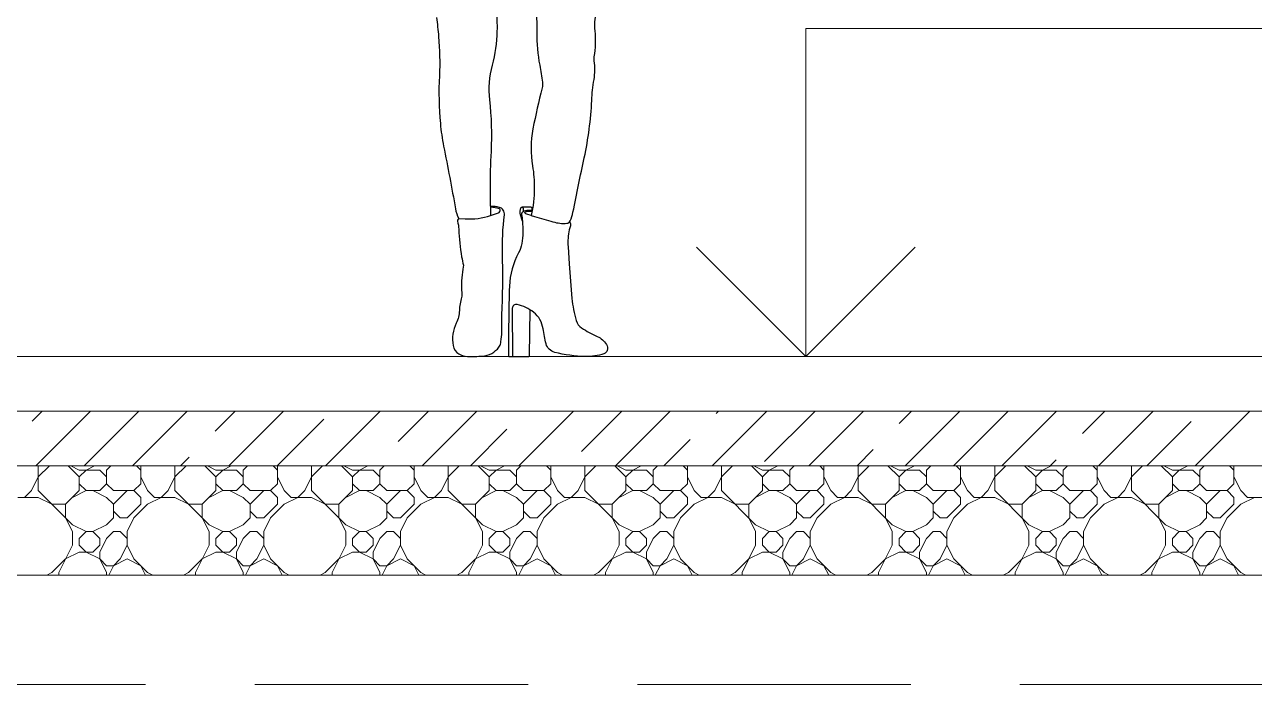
# Model space of a CAD drawing. Header units: millimetres. Extents: x 53645 to 137188, y 78097 to 135533.
# Drawn here: x 92098 to 94348, y 103080 to 104287 of the extents above; entities that cross this region are included whole.
import ezdxf

# ---------------------------------------------------------------- set-up
doc = ezdxf.new("R2010")
doc.units = ezdxf.units.MM
doc.linetypes.add('GOST2.303 4', pattern=[7, 5, -2, 0])
for name, color, linetype, lineweight in [('hatch', 7, 'Continuous', 5), ('mark', 174, 'Continuous', 15), ('Wall2', 5, 'Continuous', 5)]:
    doc.layers.add(name, color=color, linetype=linetype, lineweight=lineweight)

# ---------------------------------------------------------------- blocks, each defined once
blk = doc.blocks.new('girl 37_cad-block.com')
at = {"color": 0}
for points in [[(-152.7, 620.1, -0.011237), (-148.8, 585, -0.034397), (-147.4, 513.5, 0.034338), (-145.6, 425.8, 0.02783), (-139.6, 384.5, -0.006382), (-118, 270.2, 0.074729), (-111.9, 252.1), (-113.1, 251.1, 0.307524), (-114.3, 247.5, -0.060624), (-111.9, 232.6, 0.031899), (-106.6, 182.2, 0.021664), (-103.3, 166.8), (-104.4, 159.7, 0.058409), (-106.3, 116.5, -0.082318), (-107, 108, 0.05258), (-110.7, 83.8, -0.101537), (-116.5, 60.8, 0.152466), (-122.3, 19.8, 0.222698), (-111.7, 4.5, 0.127885), (-96, 0, 0.023665), (-68.5, 0.7, 0.211452), (-38.3, 16.9, 0.125594), (-34.9, 24.7, 0.153761), (-35.1, 26.5), (-34.2, 31.3, 0.051407), (-33, 48.9, -0.020138), (-32.9, 78.9, 0.018402), (-32, 185.7, -0.038936), (-28.3, 258.7, 0.175987), (-30.4, 267.8, 0.20599), (-37.5, 272.6, 0.019549), (-53.6, 275), (-53.8, 306.5, -0.015581), (-52.3, 374.9, 0.04177), (-55.2, 469.6, -0.095629), (-50.3, 532.6, 0.062458), (-41.4, 594.9, 0.023262), (-42.5, 635.7, -0.001029)], [(7.3, 724.8), (17.4, 692, -0.080556), (31, 592.8, 0.056576), (36.3, 532.5, -0.022689), (41.2, 501.4, -0.090787), (40.5, 491, 0.015909), (23.9, 416.4, 0.088454), (23.1, 348.4, -0.043958), (26.2, 307.8, -0.048183), (20.8, 257.5), (26.9, 255.8, -0.000749), (60.5, 246.1, 0.091157), (85.7, 243.5, 0.271148), (91.8, 247.8, 0.059381), (97.1, 264, -0.005012), (117.7, 363.5, 0.042047), (131.4, 468.1, -0.031136), (135.6, 506.4, 0.079107), (136, 540.8, -0.07499), (136.1, 548, 0.061853), (137.5, 595.6, -0.078211), (139.6, 628.7, 0.043201), (144.3, 663.2, -8.546931)], [(-111.9, 252.1), (-100.3, 251.5, 0.089555), (-53.6, 257.8, 0.005082), (-39.4, 262.5, 0.397991), (-36.3, 268.4, 0.23179), (-37.5, 270, 0.149043), (-37.5, 270, 0.079208), (-53.6, 272.8, 5.690666)], [(4.5, 247.3), (1.3, 259, -0.155094), (1.9, 271.9, -0.343114), (4.6, 273.5), (19.3, 273.6, -0.379574), (21.9, 271.3, -0.056743), (22, 267, -1.412093)], [(6.8, 265), (6.8, 268.9, 0.249383), (5.2, 272, 0.408), (2.6, 271.5, 0.708159)], [(22.6, 267), (15.3, 266.9, 0.116239), (5.8, 264.5, 0.313029), (3.1, 259.5, -0.005342), (4.5, 247.3, -0.063403), (3.4, 206.3, -0.087671), (-2.4, 189.5, 0.116765), (-19.3, 128.7, 0.006522), (-20.9, 1.4, 0.251625), (-20.1, 0), (-16.6, 0), (16.6, 0, 0.335935), (17.8, 1.5), (18.6, 85.2)], [(20.8, 257.5), (12.4, 259.9, -0.178985), (9.3, 262.2, -0.450272), (9.9, 264.4, -0.090611), (14.3, 265.6, -0.034695), (22.4, 265.9, -2.601676)], [(91, 246.4), (92, 244.5, -0.221087), (92.4, 239, 0.043446), (90.2, 231.8, 0.067355), (88.1, 200.6, 0), (90.2, 169.1, 0.006658), (95.2, 106, 0.049713), (103.1, 65.5, 0.173419), (112.8, 52.3, 0.044739), (141.6, 36.5, -0.151871), (158.3, 22, -0.21566), (159.7, 11, -0.242433), (153.8, 5, -0.088065), (119.5, -0.2, -0.053758), (63.8, 7.4, -0.274432), (47.9, 23, -0.029944), (42.4, 50.6, 0.193944), (25.2, 80.6, 0.112932), (-5.2, 95, 0.477132), (-14, 88), (-13.6, -0.1)]]:
    blk.add_lwpolyline(points, format="xyb", dxfattribs=at)
blk.add_lwpolyline([(-53.6, 275), (-53.6, 257.8)], dxfattribs=at)

msp = doc.modelspace()

# ---------------------------------------------------------------- linework, layer by layer
at = {"layer": 'hatch', "color": 251, "ltscale": 100}
msp.add_lwpolyline([(91368.8, 103679.9), (100018.8, 103679.9), (100018.8, 103579.9), (91368.8, 103579.9)], close=True, dxfattribs=at)
for points in [[(91368.8, 103579.9), (100018.8, 103579.9)], [(91368.8, 103479.9), (96418.8, 103479.9)], [(96418.8, 103479.9), (91368.8, 103479.9)]]:
    msp.add_lwpolyline(points, dxfattribs=at)
at = {"layer": 'hatch', "color": 251, "lineweight": 0, "ltscale": 100}
for points in [[(92111.3, 103561.6), (92129.6, 103579.9)], [(92118, 103479.9), (92218, 103579.9)], [(92206.4, 103479.9), (92306.4, 103579.9)], [(92294.8, 103479.9), (92394.8, 103579.9)], [(92446.3, 103543), (92483.2, 103579.9)], [(92471.6, 103479.9), (92571.6, 103579.9)], [(92648.4, 103479.9), (92748.4, 103579.9)], [(92781.3, 103524.5), (92836.7, 103579.9)], [(92825.1, 103479.9), (92925.1, 103579.9)], [(93001.9, 103479.9), (93101.9, 103579.9)], [(93116.3, 103505.9), (93190.3, 103579.9)], [(93178.7, 103479.9), (93278.7, 103579.9)], [(93355.5, 103479.9), (93455.5, 103579.9)], [(93362.9, 103575.7), (93367.1, 103579.9)], [(93451.3, 103487.4), (93543.9, 103579.9)], [(93532.2, 103479.9), (93632.2, 103579.9)], [(93697.9, 103557.2), (93720.6, 103579.9)], [(93709, 103479.9), (93809, 103579.9)], [(93797.4, 103479.9), (93896.7, 103579.3)], [(93885.8, 103479.9), (93985.8, 103579.9)], [(94032.9, 103538.6), (94074.2, 103579.9)], [(94062.6, 103479.9), (94162.6, 103579.9)], [(94239.3, 103479.9), (94339.3, 103579.9)], [(92560, 103479.9), (92645.2, 103565.1)], [(92913.5, 103479.9), (92980.2, 103546.6)], [(94151, 103479.9), (94231.7, 103560.7)], [(93267.1, 103479.9), (93315.1, 103528)], [(93620.6, 103479.9), (93650.1, 103509.5)], [(92383.2, 103479.9), (92398.6, 103495.3)], [(93974.2, 103479.9), (93985.1, 103490.9)]]:
    msp.add_lwpolyline(points, dxfattribs=at)
at = {"layer": 'hatch', "color": 251, "lineweight": 15, "ltscale": 100}
for points in [[(92122.7, 103434.6), (92122.7, 103479.9)], [(92122.7, 103459.6), (92143, 103479.9)], [(92197.7, 103459.6), (92177.3, 103479.9)], [(92197.7, 103472.1), (92182, 103479.9)], [(92210.2, 103472.1), (92225.8, 103479.9)], [(92247.7, 103472.1), (92255.5, 103479.9)], [(92310.2, 103472.1), (92302.3, 103479.9)], [(92310.2, 103447.1), (92310.2, 103479.9)], [(92372.7, 103434.6), (92372.7, 103479.9)], [(92372.7, 103459.6), (92393, 103479.9)], [(92447.7, 103459.6), (92427.3, 103479.9)], [(92447.7, 103472.1), (92432, 103479.9)], [(92460.2, 103472.1), (92475.8, 103479.9)], [(92497.7, 103472.1), (92505.5, 103479.9)], [(92560.2, 103472.1), (92552.3, 103479.9)], [(92560.2, 103447.1), (92560.2, 103479.9)], [(92622.7, 103434.6), (92622.7, 103479.9)], [(92622.7, 103459.6), (92643, 103479.9)], [(92697.7, 103459.6), (92677.3, 103479.9)], [(92697.7, 103472.1), (92682, 103479.9)], [(92710.2, 103472.1), (92725.8, 103479.9)], [(92747.7, 103472.1), (92755.5, 103479.9)], [(92810.2, 103472.1), (92802.3, 103479.9)], [(92810.2, 103447.1), (92810.2, 103479.9)], [(92872.7, 103434.6), (92872.7, 103479.9)], [(92872.7, 103459.6), (92893, 103479.9)], [(92947.7, 103459.6), (92927.3, 103479.9)], [(92947.7, 103472.1), (92932, 103479.9)], [(92960.2, 103472.1), (92975.8, 103479.9)], [(92997.7, 103472.1), (93005.5, 103479.9)], [(93060.2, 103472.1), (93052.3, 103479.9)], [(93060.2, 103447.1), (93060.2, 103479.9)], [(93122.7, 103434.6), (93122.7, 103479.9)], [(93122.7, 103459.6), (93143, 103479.9)], [(93197.7, 103459.6), (93177.3, 103479.9)], [(93197.7, 103472.1), (93182, 103479.9)], [(93210.2, 103472.1), (93225.8, 103479.9)], [(93247.7, 103472.1), (93255.5, 103479.9)], [(93310.2, 103472.1), (93302.3, 103479.9)], [(93310.2, 103447.1), (93310.2, 103479.9)], [(93372.7, 103434.6), (93372.7, 103479.9)], [(93372.7, 103459.6), (93393, 103479.9)], [(93447.7, 103459.6), (93427.3, 103479.9)], [(93447.7, 103472.1), (93432, 103479.9)], [(93460.2, 103472.1), (93475.8, 103479.9)], [(93497.7, 103472.1), (93505.5, 103479.9)], [(93560.2, 103472.1), (93552.3, 103479.9)], [(93560.2, 103447.1), (93560.2, 103479.9)], [(93622.7, 103434.6), (93622.7, 103479.9)], [(93622.7, 103459.6), (93643, 103479.9)], [(93697.7, 103459.6), (93677.3, 103479.9)], [(93697.7, 103472.1), (93682, 103479.9)], [(93710.2, 103472.1), (93725.8, 103479.9)], [(93747.7, 103472.1), (93755.5, 103479.9)], [(93810.2, 103472.1), (93802.3, 103479.9)], [(93810.2, 103447.1), (93810.2, 103479.9)], [(93872.7, 103434.6), (93872.7, 103479.9)], [(93872.7, 103459.6), (93893, 103479.9)], [(93947.7, 103459.6), (93927.3, 103479.9)], [(93947.7, 103472.1), (93932, 103479.9)], [(93960.2, 103472.1), (93975.8, 103479.9)], [(93997.7, 103472.1), (94005.5, 103479.9)], [(94060.2, 103472.1), (94052.3, 103479.9)], [(94060.2, 103447.1), (94060.2, 103479.9)], [(94122.7, 103434.6), (94122.7, 103479.9)], [(94122.7, 103459.6), (94143, 103479.9)], [(94197.7, 103459.6), (94177.3, 103479.9)], [(94197.7, 103472.1), (94182, 103479.9)], [(94210.2, 103472.1), (94225.8, 103479.9)], [(94247.7, 103472.1), (94255.5, 103479.9)], [(94310.2, 103472.1), (94302.3, 103479.9)], [(94310.2, 103447.1), (94310.2, 103479.9)], [(92110.2, 103434.6), (92122.7, 103459.6)], [(92197.7, 103472.1), (92235.2, 103472.1)], [(92197.7, 103459.6), (92210.2, 103472.1)], [(92197.7, 103434.6), (92197.7, 103459.6)], [(92247.7, 103459.6), (92235.2, 103472.1)], [(92247.7, 103447.1), (92247.7, 103472.1)], [(92322.7, 103434.6), (92310.2, 103459.6)], [(92360.2, 103434.6), (92372.7, 103459.6)], [(92447.7, 103472.1), (92485.2, 103472.1)], [(92447.7, 103459.6), (92460.2, 103472.1)], [(92447.7, 103434.6), (92447.7, 103459.6)], [(92497.7, 103459.6), (92485.2, 103472.1)], [(92497.7, 103447.1), (92497.7, 103472.1)], [(92572.7, 103434.6), (92560.2, 103459.6)], [(92610.2, 103434.6), (92622.7, 103459.6)], [(92697.7, 103472.1), (92735.2, 103472.1)], [(92697.7, 103459.6), (92710.2, 103472.1)], [(92697.7, 103434.6), (92697.7, 103459.6)], [(92747.7, 103459.6), (92735.2, 103472.1)], [(92747.7, 103447.1), (92747.7, 103472.1)], [(92822.7, 103434.6), (92810.2, 103459.6)], [(92860.2, 103434.6), (92872.7, 103459.6)], [(92947.7, 103472.1), (92985.2, 103472.1)], [(92947.7, 103459.6), (92960.2, 103472.1)], [(92947.7, 103434.6), (92947.7, 103459.6)], [(92997.7, 103459.6), (92985.2, 103472.1)], [(92997.7, 103447.1), (92997.7, 103472.1)], [(93072.7, 103434.6), (93060.2, 103459.6)], [(93110.2, 103434.6), (93122.7, 103459.6)], [(93197.7, 103472.1), (93235.2, 103472.1)], [(93197.7, 103459.6), (93210.2, 103472.1)], [(93197.7, 103434.6), (93197.7, 103459.6)], [(93247.7, 103459.6), (93235.2, 103472.1)], [(93247.7, 103447.1), (93247.7, 103472.1)], [(93322.7, 103434.6), (93310.2, 103459.6)], [(93360.2, 103434.6), (93372.7, 103459.6)], [(93447.7, 103472.1), (93485.2, 103472.1)], [(93447.7, 103459.6), (93460.2, 103472.1)], [(93447.7, 103434.6), (93447.7, 103459.6)], [(93497.7, 103459.6), (93485.2, 103472.1)], [(93497.7, 103447.1), (93497.7, 103472.1)], [(93572.7, 103434.6), (93560.2, 103459.6)], [(93610.2, 103434.6), (93622.7, 103459.6)], [(93697.7, 103472.1), (93735.2, 103472.1)], [(93697.7, 103459.6), (93710.2, 103472.1)], [(93697.7, 103434.6), (93697.7, 103459.6)], [(93747.7, 103459.6), (93735.2, 103472.1)], [(93747.7, 103447.1), (93747.7, 103472.1)], [(93822.7, 103434.6), (93810.2, 103459.6)], [(93860.2, 103434.6), (93872.7, 103459.6)], [(93947.7, 103472.1), (93985.2, 103472.1)], [(93947.7, 103459.6), (93960.2, 103472.1)], [(93947.7, 103434.6), (93947.7, 103459.6)], [(93997.7, 103459.6), (93985.2, 103472.1)], [(93997.7, 103447.1), (93997.7, 103472.1)], [(94072.7, 103434.6), (94060.2, 103459.6)], [(94110.2, 103434.6), (94122.7, 103459.6)], [(94197.7, 103472.1), (94235.2, 103472.1)], [(94197.7, 103459.6), (94210.2, 103472.1)], [(94197.7, 103434.6), (94197.7, 103459.6)], [(94247.7, 103459.6), (94235.2, 103472.1)], [(94247.7, 103447.1), (94247.7, 103472.1)], [(94322.7, 103434.6), (94310.2, 103459.6)], [(92097.7, 103422.1), (92110.2, 103434.6)], [(92185.2, 103372.1), (92122.7, 103434.6)], [(92172.7, 103409.6), (92197.7, 103434.6)], [(92185.2, 103422.1), (92210.2, 103434.6)], [(92210.2, 103434.6), (92197.7, 103447.1)], [(92210.2, 103434.6), (92235.2, 103434.6)], [(92247.7, 103422.1), (92222.7, 103434.6)], [(92235.2, 103434.6), (92247.7, 103447.1)], [(92260.2, 103434.6), (92247.7, 103447.1)], [(92260.2, 103434.6), (92297.7, 103434.6)], [(92260.2, 103409.6), (92285.2, 103434.6)], [(92297.7, 103434.6), (92310.2, 103447.1)], [(92310.2, 103422.1), (92297.7, 103434.6)], [(92335.2, 103422.1), (92322.7, 103434.6)], [(92347.7, 103422.1), (92360.2, 103434.6)], [(92435.2, 103372.1), (92372.7, 103434.6)], [(92422.7, 103409.6), (92447.7, 103434.6)], [(92435.2, 103422.1), (92460.2, 103434.6)], [(92460.2, 103434.6), (92447.7, 103447.1)], [(92460.2, 103434.6), (92485.2, 103434.6)], [(92497.7, 103422.1), (92472.7, 103434.6)], [(92485.2, 103434.6), (92497.7, 103447.1)], [(92510.2, 103434.6), (92497.7, 103447.1)], [(92510.2, 103434.6), (92547.7, 103434.6)], [(92510.2, 103409.6), (92535.2, 103434.6)], [(92547.7, 103434.6), (92560.2, 103447.1)], [(92560.2, 103422.1), (92547.7, 103434.6)], [(92585.2, 103422.1), (92572.7, 103434.6)], [(92597.7, 103422.1), (92610.2, 103434.6)], [(92685.2, 103372.1), (92622.7, 103434.6)], [(92672.7, 103409.6), (92697.7, 103434.6)], [(92685.2, 103422.1), (92710.2, 103434.6)], [(92710.2, 103434.6), (92697.7, 103447.1)], [(92710.2, 103434.6), (92735.2, 103434.6)], [(92747.7, 103422.1), (92722.7, 103434.6)], [(92735.2, 103434.6), (92747.7, 103447.1)], [(92760.2, 103434.6), (92747.7, 103447.1)], [(92760.2, 103434.6), (92797.7, 103434.6)], [(92760.2, 103409.6), (92785.2, 103434.6)], [(92797.7, 103434.6), (92810.2, 103447.1)], [(92810.2, 103422.1), (92797.7, 103434.6)], [(92835.2, 103422.1), (92822.7, 103434.6)], [(92847.7, 103422.1), (92860.2, 103434.6)], [(92935.2, 103372.1), (92872.7, 103434.6)], [(92922.7, 103409.6), (92947.7, 103434.6)], [(92935.2, 103422.1), (92960.2, 103434.6)], [(92960.2, 103434.6), (92947.7, 103447.1)], [(92960.2, 103434.6), (92985.2, 103434.6)], [(92997.7, 103422.1), (92972.7, 103434.6)], [(92985.2, 103434.6), (92997.7, 103447.1)], [(93010.2, 103434.6), (92997.7, 103447.1)], [(93010.2, 103434.6), (93047.7, 103434.6)], [(93010.2, 103409.6), (93035.2, 103434.6)], [(93047.7, 103434.6), (93060.2, 103447.1)], [(93060.2, 103422.1), (93047.7, 103434.6)], [(93085.2, 103422.1), (93072.7, 103434.6)], [(93097.7, 103422.1), (93110.2, 103434.6)], [(93185.2, 103372.1), (93122.7, 103434.6)], [(93172.7, 103409.6), (93197.7, 103434.6)], [(93185.2, 103422.1), (93210.2, 103434.6)], [(93210.2, 103434.6), (93197.7, 103447.1)], [(93210.2, 103434.6), (93235.2, 103434.6)], [(93247.7, 103422.1), (93222.7, 103434.6)], [(93235.2, 103434.6), (93247.7, 103447.1)], [(93260.2, 103434.6), (93247.7, 103447.1)], [(93260.2, 103434.6), (93297.7, 103434.6)], [(93260.2, 103409.6), (93285.2, 103434.6)], [(93297.7, 103434.6), (93310.2, 103447.1)], [(93310.2, 103422.1), (93297.7, 103434.6)], [(93335.2, 103422.1), (93322.7, 103434.6)], [(93347.7, 103422.1), (93360.2, 103434.6)], [(93435.2, 103372.1), (93372.7, 103434.6)], [(93422.7, 103409.6), (93447.7, 103434.6)], [(93435.2, 103422.1), (93460.2, 103434.6)], [(93460.2, 103434.6), (93447.7, 103447.1)], [(93460.2, 103434.6), (93485.2, 103434.6)], [(93497.7, 103422.1), (93472.7, 103434.6)], [(93485.2, 103434.6), (93497.7, 103447.1)], [(93510.2, 103434.6), (93497.7, 103447.1)], [(93510.2, 103434.6), (93547.7, 103434.6)], [(93510.2, 103409.6), (93535.2, 103434.6)], [(93547.7, 103434.6), (93560.2, 103447.1)], [(93560.2, 103422.1), (93547.7, 103434.6)], [(93585.2, 103422.1), (93572.7, 103434.6)], [(93597.7, 103422.1), (93610.2, 103434.6)], [(93685.2, 103372.1), (93622.7, 103434.6)], [(93672.7, 103409.6), (93697.7, 103434.6)], [(93685.2, 103422.1), (93710.2, 103434.6)], [(93710.2, 103434.6), (93697.7, 103447.1)], [(93710.2, 103434.6), (93735.2, 103434.6)], [(93747.7, 103422.1), (93722.7, 103434.6)], [(93735.2, 103434.6), (93747.7, 103447.1)], [(93760.2, 103434.6), (93747.7, 103447.1)], [(93760.2, 103434.6), (93797.7, 103434.6)], [(93760.2, 103409.6), (93785.2, 103434.6)], [(93797.7, 103434.6), (93810.2, 103447.1)], [(93810.2, 103422.1), (93797.7, 103434.6)], [(93835.2, 103422.1), (93822.7, 103434.6)], [(93847.7, 103422.1), (93860.2, 103434.6)], [(93935.2, 103372.1), (93872.7, 103434.6)], [(93922.7, 103409.6), (93947.7, 103434.6)], [(93935.2, 103422.1), (93960.2, 103434.6)], [(93960.2, 103434.6), (93947.7, 103447.1)], [(93960.2, 103434.6), (93985.2, 103434.6)], [(93997.7, 103422.1), (93972.7, 103434.6)], [(93985.2, 103434.6), (93997.7, 103447.1)], [(94010.2, 103434.6), (93997.7, 103447.1)], [(94010.2, 103434.6), (94047.7, 103434.6)], [(94010.2, 103409.6), (94035.2, 103434.6)], [(94047.7, 103434.6), (94060.2, 103447.1)], [(94060.2, 103422.1), (94047.7, 103434.6)], [(94085.2, 103422.1), (94072.7, 103434.6)], [(94097.7, 103422.1), (94110.2, 103434.6)], [(94185.2, 103372.1), (94122.7, 103434.6)], [(94172.7, 103409.6), (94197.7, 103434.6)], [(94185.2, 103422.1), (94210.2, 103434.6)], [(94210.2, 103434.6), (94197.7, 103447.1)], [(94210.2, 103434.6), (94235.2, 103434.6)], [(94247.7, 103422.1), (94222.7, 103434.6)], [(94235.2, 103434.6), (94247.7, 103447.1)], [(94260.2, 103434.6), (94247.7, 103447.1)], [(94260.2, 103434.6), (94297.7, 103434.6)], [(94260.2, 103409.6), (94285.2, 103434.6)], [(94297.7, 103434.6), (94310.2, 103447.1)], [(94310.2, 103422.1), (94297.7, 103434.6)], [(94335.2, 103422.1), (94322.7, 103434.6)], [(92085.2, 103422.1), (92122.7, 103422.1)], [(92147.7, 103409.6), (92122.7, 103422.1)], [(92260.2, 103409.6), (92247.7, 103422.1)], [(92310.2, 103409.6), (92310.2, 103422.1)], [(92322.7, 103409.6), (92347.7, 103422.1)], [(92335.2, 103422.1), (92372.7, 103422.1)], [(92397.7, 103409.6), (92372.7, 103422.1)], [(92510.2, 103409.6), (92497.7, 103422.1)], [(92560.2, 103409.6), (92560.2, 103422.1)], [(92572.7, 103409.6), (92597.7, 103422.1)], [(92585.2, 103422.1), (92622.7, 103422.1)], [(92647.7, 103409.6), (92622.7, 103422.1)], [(92760.2, 103409.6), (92747.7, 103422.1)], [(92810.2, 103409.6), (92810.2, 103422.1)], [(92822.7, 103409.6), (92847.7, 103422.1)], [(92835.2, 103422.1), (92872.7, 103422.1)], [(92897.7, 103409.6), (92872.7, 103422.1)], [(93010.2, 103409.6), (92997.7, 103422.1)], [(93060.2, 103409.6), (93060.2, 103422.1)], [(93072.7, 103409.6), (93097.7, 103422.1)], [(93085.2, 103422.1), (93122.7, 103422.1)], [(93147.7, 103409.6), (93122.7, 103422.1)], [(93260.2, 103409.6), (93247.7, 103422.1)], [(93310.2, 103409.6), (93310.2, 103422.1)], [(93322.7, 103409.6), (93347.7, 103422.1)], [(93335.2, 103422.1), (93372.7, 103422.1)], [(93397.7, 103409.6), (93372.7, 103422.1)], [(93510.2, 103409.6), (93497.7, 103422.1)], [(93560.2, 103409.6), (93560.2, 103422.1)], [(93572.7, 103409.6), (93597.7, 103422.1)], [(93585.2, 103422.1), (93622.7, 103422.1)], [(93647.7, 103409.6), (93622.7, 103422.1)], [(93760.2, 103409.6), (93747.7, 103422.1)], [(93810.2, 103409.6), (93810.2, 103422.1)], [(93822.7, 103409.6), (93847.7, 103422.1)], [(93835.2, 103422.1), (93872.7, 103422.1)], [(93897.7, 103409.6), (93872.7, 103422.1)], [(94010.2, 103409.6), (93997.7, 103422.1)], [(94060.2, 103409.6), (94060.2, 103422.1)], [(94072.7, 103409.6), (94097.7, 103422.1)], [(94085.2, 103422.1), (94122.7, 103422.1)], [(94147.7, 103409.6), (94122.7, 103422.1)], [(94260.2, 103409.6), (94247.7, 103422.1)], [(94310.2, 103409.6), (94310.2, 103422.1)], [(94322.7, 103409.6), (94347.7, 103422.1)], [(94335.2, 103422.1), (94372.7, 103422.1)], [(92147.7, 103409.6), (92172.7, 103409.6)], [(92172.7, 103384.6), (92172.7, 103409.6)], [(92260.2, 103384.6), (92260.2, 103409.6)], [(92272.7, 103384.6), (92260.2, 103397.1)], [(92285.2, 103384.6), (92310.2, 103409.6)], [(92297.7, 103384.6), (92322.7, 103409.6)], [(92397.7, 103409.6), (92422.7, 103409.6)], [(92422.7, 103384.6), (92422.7, 103409.6)], [(92510.2, 103384.6), (92510.2, 103409.6)], [(92522.7, 103384.6), (92510.2, 103397.1)], [(92535.2, 103384.6), (92560.2, 103409.6)], [(92547.7, 103384.6), (92572.7, 103409.6)], [(92647.7, 103409.6), (92672.7, 103409.6)], [(92672.7, 103384.6), (92672.7, 103409.6)], [(92760.2, 103384.6), (92760.2, 103409.6)], [(92772.7, 103384.6), (92760.2, 103397.1)], [(92785.2, 103384.6), (92810.2, 103409.6)], [(92797.7, 103384.6), (92822.7, 103409.6)], [(92897.7, 103409.6), (92922.7, 103409.6)], [(92922.7, 103384.6), (92922.7, 103409.6)], [(93010.2, 103384.6), (93010.2, 103409.6)], [(93022.7, 103384.6), (93010.2, 103397.1)], [(93035.2, 103384.6), (93060.2, 103409.6)], [(93047.7, 103384.6), (93072.7, 103409.6)], [(93147.7, 103409.6), (93172.7, 103409.6)], [(93172.7, 103384.6), (93172.7, 103409.6)], [(93260.2, 103384.6), (93260.2, 103409.6)], [(93272.7, 103384.6), (93260.2, 103397.1)], [(93285.2, 103384.6), (93310.2, 103409.6)], [(93297.7, 103384.6), (93322.7, 103409.6)], [(93397.7, 103409.6), (93422.7, 103409.6)], [(93422.7, 103384.6), (93422.7, 103409.6)], [(93510.2, 103384.6), (93510.2, 103409.6)], [(93522.7, 103384.6), (93510.2, 103397.1)], [(93535.2, 103384.6), (93560.2, 103409.6)], [(93547.7, 103384.6), (93572.7, 103409.6)], [(93647.7, 103409.6), (93672.7, 103409.6)], [(93672.7, 103384.6), (93672.7, 103409.6)], [(93760.2, 103384.6), (93760.2, 103409.6)], [(93772.7, 103384.6), (93760.2, 103397.1)], [(93785.2, 103384.6), (93810.2, 103409.6)], [(93797.7, 103384.6), (93822.7, 103409.6)], [(93897.7, 103409.6), (93922.7, 103409.6)], [(93922.7, 103384.6), (93922.7, 103409.6)], [(94010.2, 103384.6), (94010.2, 103409.6)], [(94022.7, 103384.6), (94010.2, 103397.1)], [(94035.2, 103384.6), (94060.2, 103409.6)], [(94047.7, 103384.6), (94072.7, 103409.6)], [(94147.7, 103409.6), (94172.7, 103409.6)], [(94172.7, 103384.6), (94172.7, 103409.6)], [(94260.2, 103384.6), (94260.2, 103409.6)], [(94272.7, 103384.6), (94260.2, 103397.1)], [(94285.2, 103384.6), (94310.2, 103409.6)], [(94297.7, 103384.6), (94322.7, 103409.6)], [(92185.2, 103359.6), (92172.7, 103384.6)], [(92210.2, 103359.6), (92185.2, 103372.1)], [(92222.7, 103359.6), (92247.7, 103372.1)], [(92247.7, 103372.1), (92260.2, 103384.6)], [(92272.7, 103384.6), (92285.2, 103384.6)], [(92297.7, 103384.6), (92285.2, 103359.6)], [(92435.2, 103359.6), (92422.7, 103384.6)], [(92460.2, 103359.6), (92435.2, 103372.1)], [(92472.7, 103359.6), (92497.7, 103372.1)], [(92497.7, 103372.1), (92510.2, 103384.6)], [(92522.7, 103384.6), (92535.2, 103384.6)], [(92547.7, 103384.6), (92535.2, 103359.6)], [(92685.2, 103359.6), (92672.7, 103384.6)], [(92710.2, 103359.6), (92685.2, 103372.1)], [(92722.7, 103359.6), (92747.7, 103372.1)], [(92747.7, 103372.1), (92760.2, 103384.6)], [(92772.7, 103384.6), (92785.2, 103384.6)], [(92797.7, 103384.6), (92785.2, 103359.6)], [(92935.2, 103359.6), (92922.7, 103384.6)], [(92960.2, 103359.6), (92935.2, 103372.1)], [(92972.7, 103359.6), (92997.7, 103372.1)], [(92997.7, 103372.1), (93010.2, 103384.6)], [(93022.7, 103384.6), (93035.2, 103384.6)], [(93047.7, 103384.6), (93035.2, 103359.6)], [(93185.2, 103359.6), (93172.7, 103384.6)], [(93210.2, 103359.6), (93185.2, 103372.1)], [(93222.7, 103359.6), (93247.7, 103372.1)], [(93247.7, 103372.1), (93260.2, 103384.6)], [(93272.7, 103384.6), (93285.2, 103384.6)], [(93297.7, 103384.6), (93285.2, 103359.6)], [(93435.2, 103359.6), (93422.7, 103384.6)], [(93460.2, 103359.6), (93435.2, 103372.1)], [(93472.7, 103359.6), (93497.7, 103372.1)], [(93497.7, 103372.1), (93510.2, 103384.6)], [(93522.7, 103384.6), (93535.2, 103384.6)], [(93547.7, 103384.6), (93535.2, 103359.6)], [(93685.2, 103359.6), (93672.7, 103384.6)], [(93710.2, 103359.6), (93685.2, 103372.1)], [(93722.7, 103359.6), (93747.7, 103372.1)], [(93747.7, 103372.1), (93760.2, 103384.6)], [(93772.7, 103384.6), (93785.2, 103384.6)], [(93797.7, 103384.6), (93785.2, 103359.6)], [(93935.2, 103359.6), (93922.7, 103384.6)], [(93960.2, 103359.6), (93935.2, 103372.1)], [(93972.7, 103359.6), (93997.7, 103372.1)], [(93997.7, 103372.1), (94010.2, 103384.6)], [(94022.7, 103384.6), (94035.2, 103384.6)], [(94047.7, 103384.6), (94035.2, 103359.6)], [(94185.2, 103359.6), (94172.7, 103384.6)], [(94210.2, 103359.6), (94185.2, 103372.1)], [(94222.7, 103359.6), (94247.7, 103372.1)], [(94247.7, 103372.1), (94260.2, 103384.6)], [(94272.7, 103384.6), (94285.2, 103384.6)], [(94297.7, 103384.6), (94285.2, 103359.6)], [(92185.2, 103334.6), (92185.2, 103359.6)], [(92197.7, 103347.1), (92210.2, 103359.6)], [(92197.7, 103334.6), (92197.7, 103347.1)], [(92210.2, 103359.6), (92222.7, 103359.6)], [(92235.2, 103347.1), (92222.7, 103359.6)], [(92235.2, 103334.6), (92235.2, 103347.1)], [(92235.2, 103322.1), (92247.7, 103347.1)], [(92247.7, 103347.1), (92260.2, 103359.6)], [(92260.2, 103359.6), (92272.7, 103359.6)], [(92285.2, 103347.1), (92272.7, 103359.6)], [(92285.2, 103334.6), (92285.2, 103359.6)], [(92435.2, 103334.6), (92435.2, 103359.6)], [(92447.7, 103347.1), (92460.2, 103359.6)], [(92447.7, 103334.6), (92447.7, 103347.1)], [(92460.2, 103359.6), (92472.7, 103359.6)], [(92485.2, 103347.1), (92472.7, 103359.6)], [(92485.2, 103334.6), (92485.2, 103347.1)], [(92485.2, 103322.1), (92497.7, 103347.1)], [(92497.7, 103347.1), (92510.2, 103359.6)], [(92510.2, 103359.6), (92522.7, 103359.6)], [(92535.2, 103347.1), (92522.7, 103359.6)], [(92535.2, 103334.6), (92535.2, 103359.6)], [(92685.2, 103334.6), (92685.2, 103359.6)], [(92697.7, 103347.1), (92710.2, 103359.6)], [(92697.7, 103334.6), (92697.7, 103347.1)], [(92710.2, 103359.6), (92722.7, 103359.6)], [(92735.2, 103347.1), (92722.7, 103359.6)], [(92735.2, 103334.6), (92735.2, 103347.1)], [(92735.2, 103322.1), (92747.7, 103347.1)], [(92747.7, 103347.1), (92760.2, 103359.6)], [(92760.2, 103359.6), (92772.7, 103359.6)], [(92785.2, 103347.1), (92772.7, 103359.6)], [(92785.2, 103334.6), (92785.2, 103359.6)], [(92935.2, 103334.6), (92935.2, 103359.6)], [(92947.7, 103347.1), (92960.2, 103359.6)], [(92947.7, 103334.6), (92947.7, 103347.1)], [(92960.2, 103359.6), (92972.7, 103359.6)], [(92985.2, 103347.1), (92972.7, 103359.6)], [(92985.2, 103334.6), (92985.2, 103347.1)], [(92985.2, 103322.1), (92997.7, 103347.1)], [(92997.7, 103347.1), (93010.2, 103359.6)], [(93010.2, 103359.6), (93022.7, 103359.6)], [(93035.2, 103347.1), (93022.7, 103359.6)], [(93035.2, 103334.6), (93035.2, 103359.6)], [(93185.2, 103334.6), (93185.2, 103359.6)], [(93197.7, 103347.1), (93210.2, 103359.6)], [(93197.7, 103334.6), (93197.7, 103347.1)], [(93210.2, 103359.6), (93222.7, 103359.6)], [(93235.2, 103347.1), (93222.7, 103359.6)], [(93235.2, 103334.6), (93235.2, 103347.1)], [(93235.2, 103322.1), (93247.7, 103347.1)], [(93247.7, 103347.1), (93260.2, 103359.6)], [(93260.2, 103359.6), (93272.7, 103359.6)], [(93285.2, 103347.1), (93272.7, 103359.6)], [(93285.2, 103334.6), (93285.2, 103359.6)], [(93435.2, 103334.6), (93435.2, 103359.6)], [(93447.7, 103347.1), (93460.2, 103359.6)], [(93447.7, 103334.6), (93447.7, 103347.1)], [(93460.2, 103359.6), (93472.7, 103359.6)], [(93485.2, 103347.1), (93472.7, 103359.6)], [(93485.2, 103334.6), (93485.2, 103347.1)], [(93485.2, 103322.1), (93497.7, 103347.1)], [(93497.7, 103347.1), (93510.2, 103359.6)], [(93510.2, 103359.6), (93522.7, 103359.6)], [(93535.2, 103347.1), (93522.7, 103359.6)], [(93535.2, 103334.6), (93535.2, 103359.6)], [(93685.2, 103334.6), (93685.2, 103359.6)], [(93697.7, 103347.1), (93710.2, 103359.6)], [(93697.7, 103334.6), (93697.7, 103347.1)], [(93710.2, 103359.6), (93722.7, 103359.6)], [(93735.2, 103347.1), (93722.7, 103359.6)], [(93735.2, 103334.6), (93735.2, 103347.1)], [(93735.2, 103322.1), (93747.7, 103347.1)], [(93747.7, 103347.1), (93760.2, 103359.6)], [(93760.2, 103359.6), (93772.7, 103359.6)], [(93785.2, 103347.1), (93772.7, 103359.6)], [(93785.2, 103334.6), (93785.2, 103359.6)], [(93935.2, 103334.6), (93935.2, 103359.6)], [(93947.7, 103347.1), (93960.2, 103359.6)], [(93947.7, 103334.6), (93947.7, 103347.1)], [(93960.2, 103359.6), (93972.7, 103359.6)], [(93985.2, 103347.1), (93972.7, 103359.6)], [(93985.2, 103334.6), (93985.2, 103347.1)], [(93985.2, 103322.1), (93997.7, 103347.1)], [(93997.7, 103347.1), (94010.2, 103359.6)], [(94010.2, 103359.6), (94022.7, 103359.6)], [(94035.2, 103347.1), (94022.7, 103359.6)], [(94035.2, 103334.6), (94035.2, 103359.6)], [(94185.2, 103334.6), (94185.2, 103359.6)], [(94197.7, 103347.1), (94210.2, 103359.6)], [(94197.7, 103334.6), (94197.7, 103347.1)], [(94210.2, 103359.6), (94222.7, 103359.6)], [(94235.2, 103347.1), (94222.7, 103359.6)], [(94235.2, 103334.6), (94235.2, 103347.1)], [(94235.2, 103322.1), (94247.7, 103347.1)], [(94247.7, 103347.1), (94260.2, 103359.6)], [(94260.2, 103359.6), (94272.7, 103359.6)], [(94285.2, 103347.1), (94272.7, 103359.6)], [(94285.2, 103334.6), (94285.2, 103359.6)], [(92160.2, 103284.6), (92185.2, 103334.6)], [(92172.7, 103309.6), (92197.7, 103322.1)], [(92210.2, 103322.1), (92197.7, 103334.6)], [(92197.7, 103322.1), (92222.7, 103322.1)], [(92235.2, 103309.6), (92210.2, 103322.1)], [(92222.7, 103322.1), (92235.2, 103334.6)], [(92235.2, 103309.6), (92235.2, 103322.1)], [(92272.7, 103309.6), (92285.2, 103334.6)], [(92297.7, 103309.6), (92285.2, 103334.6)], [(92410.2, 103284.6), (92435.2, 103334.6)], [(92422.7, 103309.6), (92447.7, 103322.1)], [(92460.2, 103322.1), (92447.7, 103334.6)], [(92447.7, 103322.1), (92472.7, 103322.1)], [(92485.2, 103309.6), (92460.2, 103322.1)], [(92472.7, 103322.1), (92485.2, 103334.6)], [(92485.2, 103309.6), (92485.2, 103322.1)], [(92522.7, 103309.6), (92535.2, 103334.6)], [(92547.7, 103309.6), (92535.2, 103334.6)], [(92660.2, 103284.6), (92685.2, 103334.6)], [(92672.7, 103309.6), (92697.7, 103322.1)], [(92710.2, 103322.1), (92697.7, 103334.6)], [(92697.7, 103322.1), (92722.7, 103322.1)], [(92735.2, 103309.6), (92710.2, 103322.1)], [(92722.7, 103322.1), (92735.2, 103334.6)], [(92735.2, 103309.6), (92735.2, 103322.1)], [(92772.7, 103309.6), (92785.2, 103334.6)], [(92797.7, 103309.6), (92785.2, 103334.6)], [(92910.2, 103284.6), (92935.2, 103334.6)], [(92922.7, 103309.6), (92947.7, 103322.1)], [(92960.2, 103322.1), (92947.7, 103334.6)], [(92947.7, 103322.1), (92972.7, 103322.1)], [(92985.2, 103309.6), (92960.2, 103322.1)], [(92972.7, 103322.1), (92985.2, 103334.6)], [(92985.2, 103309.6), (92985.2, 103322.1)], [(93022.7, 103309.6), (93035.2, 103334.6)], [(93047.7, 103309.6), (93035.2, 103334.6)], [(93160.2, 103284.6), (93185.2, 103334.6)], [(93172.7, 103309.6), (93197.7, 103322.1)], [(93210.2, 103322.1), (93197.7, 103334.6)], [(93197.7, 103322.1), (93222.7, 103322.1)], [(93235.2, 103309.6), (93210.2, 103322.1)], [(93222.7, 103322.1), (93235.2, 103334.6)], [(93235.2, 103309.6), (93235.2, 103322.1)], [(93272.7, 103309.6), (93285.2, 103334.6)], [(93297.7, 103309.6), (93285.2, 103334.6)], [(93410.2, 103284.6), (93435.2, 103334.6)], [(93422.7, 103309.6), (93447.7, 103322.1)], [(93460.2, 103322.1), (93447.7, 103334.6)], [(93447.7, 103322.1), (93472.7, 103322.1)], [(93485.2, 103309.6), (93460.2, 103322.1)], [(93472.7, 103322.1), (93485.2, 103334.6)], [(93485.2, 103309.6), (93485.2, 103322.1)], [(93522.7, 103309.6), (93535.2, 103334.6)], [(93547.7, 103309.6), (93535.2, 103334.6)], [(93660.2, 103284.6), (93685.2, 103334.6)], [(93672.7, 103309.6), (93697.7, 103322.1)], [(93710.2, 103322.1), (93697.7, 103334.6)], [(93697.7, 103322.1), (93722.7, 103322.1)], [(93735.2, 103309.6), (93710.2, 103322.1)], [(93722.7, 103322.1), (93735.2, 103334.6)], [(93735.2, 103309.6), (93735.2, 103322.1)], [(93772.7, 103309.6), (93785.2, 103334.6)], [(93797.7, 103309.6), (93785.2, 103334.6)], [(93910.2, 103284.6), (93935.2, 103334.6)], [(93922.7, 103309.6), (93947.7, 103322.1)], [(93960.2, 103322.1), (93947.7, 103334.6)], [(93947.7, 103322.1), (93972.7, 103322.1)], [(93985.2, 103309.6), (93960.2, 103322.1)], [(93972.7, 103322.1), (93985.2, 103334.6)], [(93985.2, 103309.6), (93985.2, 103322.1)], [(94022.7, 103309.6), (94035.2, 103334.6)], [(94047.7, 103309.6), (94035.2, 103334.6)], [(94160.2, 103284.6), (94185.2, 103334.6)], [(94172.7, 103309.6), (94197.7, 103322.1)], [(94210.2, 103322.1), (94197.7, 103334.6)], [(94197.7, 103322.1), (94222.7, 103322.1)], [(94235.2, 103309.6), (94210.2, 103322.1)], [(94222.7, 103322.1), (94235.2, 103334.6)], [(94235.2, 103309.6), (94235.2, 103322.1)], [(94272.7, 103309.6), (94285.2, 103334.6)], [(94297.7, 103309.6), (94285.2, 103334.6)], [(92147.7, 103284.6), (92172.7, 103309.6)], [(92247.7, 103297.1), (92235.2, 103309.6)], [(92247.7, 103284.6), (92235.2, 103309.6)], [(92260.2, 103297.1), (92272.7, 103309.6)], [(92260.2, 103297.1), (92285.2, 103309.6)], [(92310.2, 103297.1), (92285.2, 103309.6)], [(92310.2, 103297.1), (92285.2, 103309.6)], [(92322.7, 103284.6), (92297.7, 103309.6)], [(92397.7, 103284.6), (92422.7, 103309.6)], [(92497.7, 103297.1), (92485.2, 103309.6)], [(92497.7, 103284.6), (92485.2, 103309.6)], [(92510.2, 103297.1), (92522.7, 103309.6)], [(92510.2, 103297.1), (92535.2, 103309.6)], [(92560.2, 103297.1), (92535.2, 103309.6)], [(92560.2, 103297.1), (92535.2, 103309.6)], [(92572.7, 103284.6), (92547.7, 103309.6)], [(92647.7, 103284.6), (92672.7, 103309.6)], [(92747.7, 103297.1), (92735.2, 103309.6)], [(92747.7, 103284.6), (92735.2, 103309.6)], [(92760.2, 103297.1), (92772.7, 103309.6)], [(92760.2, 103297.1), (92785.2, 103309.6)], [(92810.2, 103297.1), (92785.2, 103309.6)], [(92810.2, 103297.1), (92785.2, 103309.6)], [(92822.7, 103284.6), (92797.7, 103309.6)], [(92897.7, 103284.6), (92922.7, 103309.6)], [(92997.7, 103297.1), (92985.2, 103309.6)], [(92997.7, 103284.6), (92985.2, 103309.6)], [(93010.2, 103297.1), (93022.7, 103309.6)], [(93010.2, 103297.1), (93035.2, 103309.6)], [(93060.2, 103297.1), (93035.2, 103309.6)], [(93060.2, 103297.1), (93035.2, 103309.6)], [(93072.7, 103284.6), (93047.7, 103309.6)], [(93147.7, 103284.6), (93172.7, 103309.6)], [(93247.7, 103297.1), (93235.2, 103309.6)], [(93247.7, 103284.6), (93235.2, 103309.6)], [(93260.2, 103297.1), (93272.7, 103309.6)], [(93260.2, 103297.1), (93285.2, 103309.6)], [(93310.2, 103297.1), (93285.2, 103309.6)], [(93310.2, 103297.1), (93285.2, 103309.6)], [(93322.7, 103284.6), (93297.7, 103309.6)], [(93397.7, 103284.6), (93422.7, 103309.6)], [(93497.7, 103297.1), (93485.2, 103309.6)], [(93497.7, 103284.6), (93485.2, 103309.6)], [(93510.2, 103297.1), (93522.7, 103309.6)], [(93510.2, 103297.1), (93535.2, 103309.6)], [(93560.2, 103297.1), (93535.2, 103309.6)], [(93560.2, 103297.1), (93535.2, 103309.6)], [(93572.7, 103284.6), (93547.7, 103309.6)], [(93647.7, 103284.6), (93672.7, 103309.6)], [(93747.7, 103297.1), (93735.2, 103309.6)], [(93747.7, 103284.6), (93735.2, 103309.6)], [(93760.2, 103297.1), (93772.7, 103309.6)], [(93760.2, 103297.1), (93785.2, 103309.6)], [(93810.2, 103297.1), (93785.2, 103309.6)], [(93810.2, 103297.1), (93785.2, 103309.6)], [(93822.7, 103284.6), (93797.7, 103309.6)], [(93897.7, 103284.6), (93922.7, 103309.6)], [(93997.7, 103297.1), (93985.2, 103309.6)], [(93997.7, 103284.6), (93985.2, 103309.6)], [(94010.2, 103297.1), (94022.7, 103309.6)], [(94010.2, 103297.1), (94035.2, 103309.6)], [(94060.2, 103297.1), (94035.2, 103309.6)], [(94060.2, 103297.1), (94035.2, 103309.6)], [(94072.7, 103284.6), (94047.7, 103309.6)], [(94147.7, 103284.6), (94172.7, 103309.6)], [(94247.7, 103297.1), (94235.2, 103309.6)], [(94247.7, 103284.6), (94235.2, 103309.6)], [(94260.2, 103297.1), (94272.7, 103309.6)], [(94260.2, 103297.1), (94285.2, 103309.6)], [(94310.2, 103297.1), (94285.2, 103309.6)], [(94310.2, 103297.1), (94285.2, 103309.6)], [(94322.7, 103284.6), (94297.7, 103309.6)], [(92138.3, 103279.9), (92147.7, 103284.6)], [(92160.2, 103279.9), (92160.2, 103284.6)], [(92247.7, 103297.1), (92260.2, 103297.1)], [(92247.7, 103279.9), (92247.7, 103284.6)], [(92251.6, 103279.9), (92260.2, 103297.1)], [(92318.8, 103279.9), (92310.2, 103297.1)], [(92332, 103279.9), (92322.7, 103284.6)], [(92388.3, 103279.9), (92397.7, 103284.6)], [(92410.2, 103279.9), (92410.2, 103284.6)], [(92497.7, 103297.1), (92510.2, 103297.1)], [(92497.7, 103279.9), (92497.7, 103284.6)], [(92501.6, 103279.9), (92510.2, 103297.1)], [(92568.8, 103279.9), (92560.2, 103297.1)], [(92582, 103279.9), (92572.7, 103284.6)], [(92638.3, 103279.9), (92647.7, 103284.6)], [(92660.2, 103279.9), (92660.2, 103284.6)], [(92747.7, 103297.1), (92760.2, 103297.1)], [(92747.7, 103279.9), (92747.7, 103284.6)], [(92751.6, 103279.9), (92760.2, 103297.1)], [(92818.8, 103279.9), (92810.2, 103297.1)], [(92832, 103279.9), (92822.7, 103284.6)], [(92888.3, 103279.9), (92897.7, 103284.6)], [(92910.2, 103279.9), (92910.2, 103284.6)], [(92997.7, 103297.1), (93010.2, 103297.1)], [(92997.7, 103279.9), (92997.7, 103284.6)], [(93001.6, 103279.9), (93010.2, 103297.1)], [(93068.8, 103279.9), (93060.2, 103297.1)], [(93082, 103279.9), (93072.7, 103284.6)], [(93138.3, 103279.9), (93147.7, 103284.6)], [(93160.2, 103279.9), (93160.2, 103284.6)], [(93247.7, 103297.1), (93260.2, 103297.1)], [(93247.7, 103279.9), (93247.7, 103284.6)], [(93251.6, 103279.9), (93260.2, 103297.1)], [(93318.8, 103279.9), (93310.2, 103297.1)], [(93332, 103279.9), (93322.7, 103284.6)], [(93388.3, 103279.9), (93397.7, 103284.6)], [(93410.2, 103279.9), (93410.2, 103284.6)], [(93497.7, 103297.1), (93510.2, 103297.1)], [(93497.7, 103279.9), (93497.7, 103284.6)], [(93501.6, 103279.9), (93510.2, 103297.1)], [(93568.8, 103279.9), (93560.2, 103297.1)], [(93582, 103279.9), (93572.7, 103284.6)], [(93638.3, 103279.9), (93647.7, 103284.6)], [(93660.2, 103279.9), (93660.2, 103284.6)], [(93747.7, 103297.1), (93760.2, 103297.1)], [(93747.7, 103279.9), (93747.7, 103284.6)], [(93751.6, 103279.9), (93760.2, 103297.1)], [(93818.8, 103279.9), (93810.2, 103297.1)], [(93832, 103279.9), (93822.7, 103284.6)], [(93888.3, 103279.9), (93897.7, 103284.6)], [(93910.2, 103279.9), (93910.2, 103284.6)], [(93997.7, 103297.1), (94010.2, 103297.1)], [(93997.7, 103279.9), (93997.7, 103284.6)], [(94001.6, 103279.9), (94010.2, 103297.1)], [(94068.8, 103279.9), (94060.2, 103297.1)], [(94082, 103279.9), (94072.7, 103284.6)], [(94138.3, 103279.9), (94147.7, 103284.6)], [(94160.2, 103279.9), (94160.2, 103284.6)], [(94247.7, 103297.1), (94260.2, 103297.1)], [(94247.7, 103279.9), (94247.7, 103284.6)], [(94251.6, 103279.9), (94260.2, 103297.1)], [(94318.8, 103279.9), (94310.2, 103297.1)], [(94332, 103279.9), (94322.7, 103284.6)]]:
    msp.add_lwpolyline(points, dxfattribs=at)
at = {"layer": 'mark', "linetype": 'Continuous', "ltscale": 100}
for points in [[(93527, 103679.9), (93527, 104279.9)], [(93527, 104279.9), (94736.4, 104279.9)], [(93527, 103679.9), (93327, 103879.9)], [(93527, 103679.9), (93727, 103879.9)], [(92906.9, 103679.9), (93851.4, 103679.9)]]:
    msp.add_lwpolyline(points, dxfattribs=at)
at = {"layer": 'Wall2', "color": 4, "linetype": 'GOST2.303 4', "lineweight": 0, "ltscale": 100}
msp.add_lwpolyline([(91368.8, 103479.9), (100018.8, 103479.9), (100018.8, 103079.9), (91368.8, 103079.9)], close=True, dxfattribs=at)
at = {"layer": 'Wall2', "ltscale": 50}
msp.add_lwpolyline([(96418.8, 103279.9), (91368.8, 103279.9)], dxfattribs=at)
at = {"layer": 'Wall2', "color": 4, "linetype": 'Continuous', "lineweight": 0, "ltscale": 75}
msp.add_lwpolyline([(91493.8, 103279.9), (96293.8, 103279.9)], dxfattribs=at)

# ---------------------------------------------------------------- block references
msp.add_blockref('girl 37_cad-block.com', (93003.9, 103679.9))

doc.saveas('drawing.dxf')
